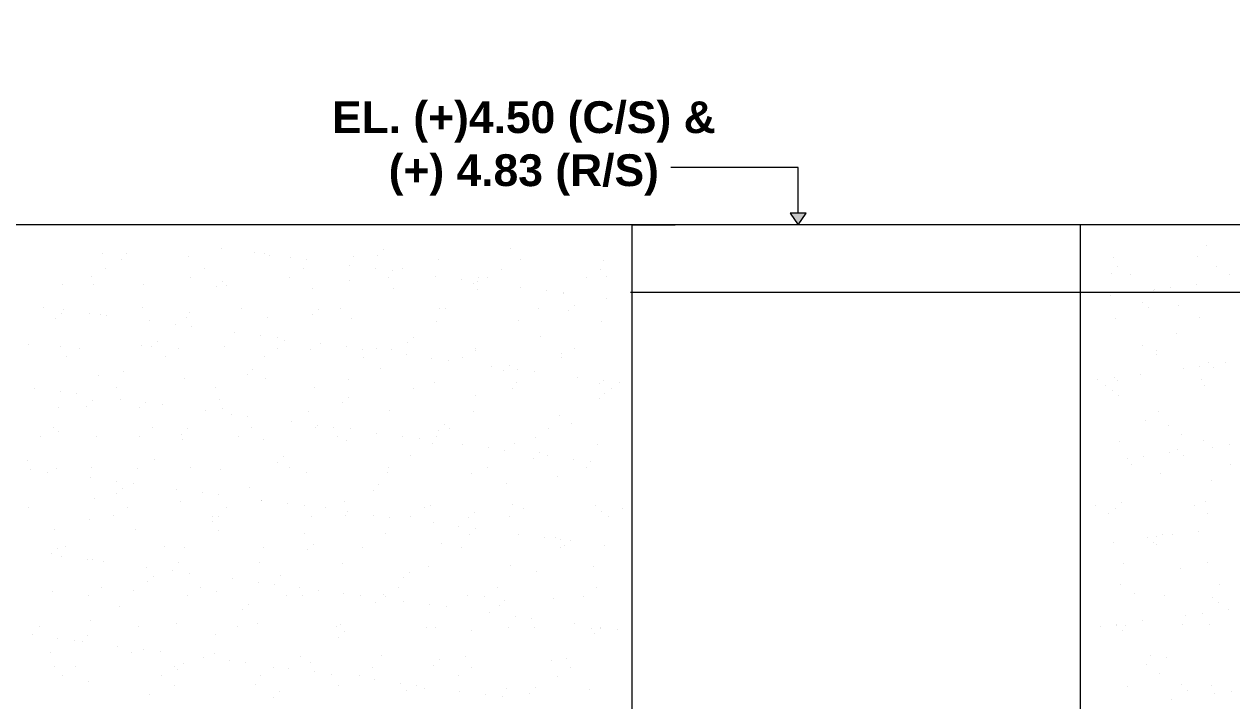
# Model space of a CAD drawing. Header units: inches. Extents: x -1277702 to 350617, y -622745 to 1282697.
# Drawn here: x -512641 to -505044, y 914763 to 919020 of the extents above; entities that cross this region are included whole.
import ezdxf

# ---------------------------------------------------------------- set-up
doc = ezdxf.new("R2010")
doc.units = ezdxf.units.IN
doc.header["$LTSCALE"] = 600
doc.header["$MEASUREMENT"] = 0
for name, color, linetype, lineweight in [('DIM', 140, 'Continuous', 15), ('HATCH', 252, 'Continuous', 5), ('LINE', 7, 'Continuous', 20)]:
    doc.layers.add(name, color=color, linetype=linetype, lineweight=lineweight)
doc.layers.add('TXT', color=2, linetype='Continuous')
doc.styles.add('arial', font='swisscl.ttf')
doc.dimstyles.new('dim_70', dxfattribs={"dimtxt": 140, "dimasz": 140, "dimexe": 70, "dimexo": 40, "dimgap": 50, "dimtad": 1, "dimdec": 0, "dimzin": 0, "dimdsep": 46, "dimtxsty": 'arial', "dimcen": 0.09, "dimclrd": 5, "dimclre": 5, "dimclrt": 7, "dimadec": 0, "dimazin": 0, "dimtfac": 1, "dimtdec": 0, "dimtmove": 0, "dimatfit": 3, "dimfxl": 1, "dimtolj": 1, "dimtzin": 0, "dimarcsym": 0})

# ---------------------------------------------------------------- blocks, each defined once
blk = doc.blocks.new('DOT')
at = {"layer": 'DIM'}
for p, q in [((0, 62.633), (0, -75.16)), ((-75.247, 0), (71.067, 0))]:
    blk.add_line(p, q, dxfattribs=at)
at = {"layer": 'DIM', "const_width": 24.75}
blk.add_lwpolyline([(-12.625, 0, 1), (12.625, 0, 1)], format="xyb", close=True, dxfattribs=at)

msp = doc.modelspace()

# ---------------------------------------------------------------- hatches: boundary and pattern name
at = {"layer": 'DIM', "ltscale": 500}
h = msp.add_hatch(color=15, dxfattribs=at)
h.dxf.hatch_style = 1
h.paths.add_polyline_path([(-507771.84705, 917830.37473), (-507821.55563, 917830.37473), (-507771.84705, 917756.47093)])
h.paths.add_polyline_path([(-507722.13847, 917830.37473), (-507771.84705, 917830.37473), (-507771.84705, 917756.47093)])

# ---------------------------------------------------------------- linework, layer by layer
at = {"color": 7, "lineweight": 15}
msp.add_line((-508816.36312, 910831.93939), (-508816.36312, 917756.47093), dxfattribs=at)
for points in [[(-508816.36312, 917256.47093), (-508816.36312, 917756.47093), (-508545.75501, 917756.47093)], [(-505995.65827, 917256.47093), (-505995.65827, 917756.47093), (-508545.75501, 917756.47093)], [(-508816.36312, 911656.47384), (-508816.36312, 917256.47093)], [(-505995.65827, 911656.47384), (-505995.65827, 917256.47093)]]:
    msp.add_lwpolyline(points, dxfattribs=at)
at = {"layer": 'DIM', "ltscale": 500}
msp.add_lwpolyline([(-507771.84705, 917830.37473), (-507771.84705, 918117.37661), (-508573.94873, 918117.37661)], dxfattribs=at)
msp.add_lwpolyline([(-507771.84705, 917756.47093), (-507722.13847, 917830.37473), (-507821.55563, 917830.37473)], close=True, dxfattribs=at)
at = {"layer": 'HATCH', "color": 8, "ltscale": 50}
msp.add_line((-508816.36312, 910981.93648), (-508816.36312, 917756.47093), dxfattribs=at)
at = {"layer": 'HATCH', "color": 5, "ltscale": 50}
for p, q in [((-507313.16469, 917756.47093), (-507626.15112, 917756.47093)), ((-507403.40363, 917756.47093), (-507452.4601, 917756.47093)), ((-507094.85175, 917756.47093), (-507321.16469, 917756.47093))]:
    msp.add_line(p, q, dxfattribs=at)
at = {"layer": 'HATCH', "color": 3, "ltscale": 50}
msp.add_lwpolyline([(-493099.94873, 917756.47093), (-521932.4601, 917756.47093)], dxfattribs=at)
at = {"layer": 'LINE', "color": 4, "ltscale": 50}
for p, q in [((-511402.84496, 917610.92724), (-511402.84496, 917610.92724)), ((-510382.03145, 917600.47826), (-510382.03145, 917600.47826)), ((-509581.74125, 917607.3525), (-509581.74125, 917607.3525)), ((-505201.62295, 917626.37433), (-505201.62295, 917626.37433)), ((-512147.95044, 917579.17859), (-512147.95044, 917579.17859)), ((-512031.27216, 917542.14082), (-512031.27216, 917542.14082)), ((-511994.40829, 917575.92033), (-511994.40829, 917575.92033)), ((-511607.77179, 917559.71699), (-511607.77179, 917559.71699)), ((-511194.11809, 917582.79457), (-511194.11809, 917582.79457)), ((-511131.18907, 917575.16306), (-511131.18907, 917575.16306)), ((-511096.15387, 917562.17081), (-511096.15387, 917562.17081)), ((-510968.59211, 917553.75677), (-510968.59211, 917553.75677)), ((-510864.4904, 917540.05152), (-510864.4904, 917540.05152)), ((-510572.63565, 917555.4932), (-510572.63565, 917555.4932)), ((-510418.89531, 917566.69875), (-510418.89531, 917566.69875)), ((-510032.45701, 917536.0316), (-510032.45701, 917536.0316)), ((-509520.83908, 917538.48542), (-509520.83908, 917538.48542)), ((-508997.32086, 917531.80781), (-508997.32086, 917531.80781)), ((-505786.04334, 917550.82964), (-505786.04334, 917550.82964)), ((-505262.52512, 917557.50725), (-505262.52512, 917557.50725)), ((-512131.43216, 917482.95507), (-512131.43216, 917482.95507)), ((-511508.60379, 917481.82326), (-511508.60379, 917481.82326)), ((-510885.77542, 917480.69145), (-510885.77542, 917480.69145)), ((-510592.83451, 917504.28734), (-510592.83451, 917504.28734)), ((-510430.23755, 917482.88105), (-510430.23755, 917482.88105)), ((-510326.13584, 917469.1758), (-510326.13584, 917469.1758)), ((-510262.94704, 917479.55964), (-510262.94704, 917479.55964)), ((-509640.11867, 917478.42783), (-509640.11867, 917478.42783)), ((-509017.2903, 917477.29602), (-509017.2903, 917477.29602)), ((-505802.84827, 917450.83921), (-505802.84827, 917450.83921)), ((-505766.0739, 917496.31785), (-505766.0739, 917496.31785)), ((-505681.73476, 917442.58788), (-505681.73476, 917442.58788)), ((-505143.24553, 917497.44966), (-505143.24553, 917497.44966)), ((-505058.90638, 917443.7197), (-505058.90638, 917443.7197)), ((-512401.72852, 917378.87731), (-512401.72852, 917378.87731)), ((-512215.77131, 917429.22511), (-512215.77131, 917429.22511)), ((-512205.26961, 917382.70153), (-512205.26961, 917382.70153)), ((-511890.1106, 917381.33112), (-511890.1106, 917381.33112)), ((-511592.94293, 917428.0933), (-511592.94293, 917428.0933)), ((-511430.04683, 917366.60571), (-511430.04683, 917366.60571)), ((-511393.18297, 917400.38522), (-511393.18297, 917400.38522)), ((-511366.59238, 917374.65352), (-511366.59238, 917374.65352)), ((-510970.11456, 917426.96149), (-510970.11456, 917426.96149)), ((-510592.89277, 917407.25946), (-510592.89277, 917407.25946)), ((-510347.28619, 917425.82968), (-510347.28619, 917425.82968)), ((-510054.47995, 917433.41162), (-510054.47995, 917433.41162)), ((-509891.88299, 917412.00532), (-509891.88299, 917412.00532)), ((-509817.66999, 917391.16364), (-509817.66999, 917391.16364)), ((-509787.78128, 917398.30007), (-509787.78128, 917398.30007)), ((-509780.80613, 917424.94315), (-509780.80613, 917424.94315)), ((-509724.45782, 917424.69787), (-509724.45782, 917424.69787)), ((-509101.62944, 917423.56606), (-509101.62944, 917423.56606)), ((-508980.51592, 917431.81739), (-508980.51592, 917431.81739)), ((-505267.23881, 917381.55772), (-505267.23881, 917381.55772)), ((-510826.41374, 917355.19192), (-510826.41374, 917355.19192)), ((-510314.79581, 917357.64574), (-510314.79581, 917357.64574)), ((-509791.27759, 917350.96813), (-509791.27759, 917350.96813)), ((-509516.12539, 917362.5359), (-509516.12539, 917362.5359)), ((-509353.52843, 917341.1296), (-509353.52843, 917341.1296)), ((-509251.09895, 917331.50653), (-509251.09895, 917331.50653)), ((-509249.42672, 917327.42435), (-509249.42672, 917327.42435)), ((-508977.77083, 917291.66017), (-508977.77083, 917291.66017)), ((-505805.59337, 917310.682), (-505805.59337, 917310.682)), ((-505533.93748, 917346.44618), (-505533.93748, 917346.44618)), ((-505532.26525, 917350.52836), (-505532.26525, 917350.52836)), ((-505429.83577, 917360.15143), (-505429.83577, 917360.15143)), ((-512519.39223, 917235.79725), (-512519.39223, 917235.79725)), ((-512392.2974, 917223.36102), (-512392.2974, 917223.36102)), ((-511896.56385, 917234.66544), (-511896.56385, 917234.66544)), ((-511273.73548, 917233.53363), (-511273.73548, 917233.53363)), ((-510791.95765, 917224.8501), (-510791.95765, 917224.8501)), ((-510650.90711, 917232.40182), (-510650.90711, 917232.40182)), ((-510028.07874, 917231.27001), (-510028.07874, 917231.27001)), ((-509991.66744, 917231.72435), (-509991.66744, 917231.72435)), ((-509405.25036, 917230.1382), (-509405.25036, 917230.1382)), ((-509216.44467, 917215.62852), (-509216.44467, 917215.62852)), ((-509179.58081, 917249.40803), (-509179.58081, 917249.40803)), ((-505603.78339, 917268.42986), (-505603.78339, 917268.42986)), ((-505566.91953, 917234.65035), (-505566.91953, 917234.65035)), ((-505378.11384, 917249.16003), (-505378.11384, 917249.16003)), ((-512441.19835, 917166.51266), (-512441.19835, 917166.51266)), ((-512404.33449, 917200.29217), (-512404.33449, 917200.29217)), ((-512229.70045, 917201.95472), (-512229.70045, 917201.95472)), ((-512160.54911, 917193.81384), (-512160.54911, 917193.81384)), ((-512125.59874, 917188.24947), (-512125.59874, 917188.24947)), ((-511853.94285, 917152.4853), (-511853.94285, 917152.4853)), ((-511620.37047, 917174.35224), (-511620.37047, 917174.35224)), ((-511604.04429, 917207.16642), (-511604.04429, 917207.16642)), ((-511108.75254, 917176.80605), (-511108.75254, 917176.80605)), ((-510828.82151, 917191.07059), (-510828.82151, 917191.07059)), ((-510585.23432, 917170.12845), (-510585.23432, 917170.12845)), ((-510045.05568, 917150.66685), (-510045.05568, 917150.66685)), ((-509533.43776, 917153.12067), (-509533.43776, 917153.12067)), ((-509009.91953, 917146.44306), (-509009.91953, 917146.44306)), ((-505773.44467, 917165.46489), (-505773.44467, 917165.46489)), ((-505249.92644, 917172.14249), (-505249.92644, 917172.14249)), ((-511691.34589, 917131.079), (-511691.34589, 917131.079)), ((-511587.24418, 917117.37375), (-511587.24418, 917117.37375)), ((-511315.58829, 917081.60957), (-511315.58829, 917081.60957)), ((-505392.92208, 917075.21106), (-505392.92208, 917075.21106)), ((-512615.19581, 917007.07337), (-512615.19581, 917007.07337)), ((-512414.3272, 916993.51256), (-512414.3272, 916993.51256)), ((-511902.70927, 916995.96637), (-511902.70927, 916995.96637)), ((-511839.97303, 916990.97755), (-511839.97303, 916990.97755)), ((-511803.10917, 917024.75706), (-511803.10917, 917024.75706)), ((-511379.19105, 916989.28876), (-511379.19105, 916989.28876)), ((-511152.99133, 917060.20328), (-511152.99133, 917060.20328)), ((-511048.88962, 917046.49803), (-511048.88962, 917046.49803)), ((-511002.81897, 917031.6313), (-511002.81897, 917031.6313)), ((-510777.23373, 917010.73385), (-510777.23373, 917010.73385)), ((-510614.63677, 916989.32756), (-510614.63677, 916989.32756)), ((-510227.59619, 917015.53548), (-510227.59619, 917015.53548)), ((-510190.73233, 917049.31499), (-510190.73233, 917049.31499)), ((-509390.44212, 917056.18923), (-509390.44212, 917056.18923)), ((-505604.54823, 916995.4974), (-505604.54823, 916995.4974)), ((-512377.29698, 916928.40467), (-512377.29698, 916928.40467)), ((-512292.95783, 916982.13463), (-512292.95783, 916982.13463)), ((-511754.46861, 916927.27286), (-511754.46861, 916927.27286)), ((-511670.12946, 916981.00282), (-511670.12946, 916981.00282)), ((-511131.64023, 916926.14104), (-511131.64023, 916926.14104)), ((-511047.30109, 916979.87101), (-511047.30109, 916979.87101)), ((-510839.01241, 916969.82717), (-510839.01241, 916969.82717)), ((-510510.53506, 916975.6223), (-510510.53506, 916975.6223)), ((-510508.81186, 916925.00923), (-510508.81186, 916925.00923)), ((-510424.47272, 916978.73919), (-510424.47272, 916978.73919)), ((-510327.39449, 916972.28098), (-510327.39449, 916972.28098)), ((-510238.87917, 916939.85813), (-510238.87917, 916939.85813)), ((-510076.28221, 916918.45183), (-510076.28221, 916918.45183)), ((-509885.98349, 916923.87742), (-509885.98349, 916923.87742)), ((-509803.87626, 916965.60338), (-509803.87626, 916965.60338)), ((-509801.64434, 916977.60738), (-509801.64434, 916977.60738)), ((-509263.69762, 916946.14178), (-509263.69762, 916946.14178)), ((-509263.15512, 916922.74561), (-509263.15512, 916922.74561)), ((-509178.81597, 916976.47557), (-509178.81597, 916976.47557)), ((-505520.20908, 916941.76744), (-505520.20908, 916941.76744)), ((-505519.66658, 916965.16361), (-505519.66658, 916965.16361)), ((-511201.88385, 916849.22195), (-511201.88385, 916849.22195)), ((-510401.59364, 916856.09619), (-510401.59364, 916856.09619)), ((-509972.1805, 916904.74658), (-509972.1805, 916904.74658)), ((-509700.52461, 916868.98241), (-509700.52461, 916868.98241)), ((-509626.37087, 916840.00037), (-509626.37087, 916840.00037)), ((-509589.507, 916873.77988), (-509589.507, 916873.77988)), ((-509537.92765, 916847.57611), (-509537.92765, 916847.57611)), ((-509433.82594, 916833.87086), (-509433.82594, 916833.87086)), ((-505349.53826, 916852.89269), (-505349.53826, 916852.89269)), ((-505245.43655, 916866.59794), (-505245.43655, 916866.59794)), ((-505193.85719, 916892.8017), (-505193.85719, 916892.8017)), ((-505156.99333, 916859.02219), (-505156.99333, 916859.02219)), ((-505082.83959, 916888.00423), (-505082.83959, 916888.00423)), ((-512173.14778, 916808.44908), (-512173.14778, 916808.44908)), ((-512013.97049, 916831.53826), (-512013.97049, 916831.53826)), ((-511632.96914, 916788.98749), (-511632.96914, 916788.98749)), ((-511238.74771, 916815.44244), (-511238.74771, 916815.44244)), ((-511121.35122, 916791.4413), (-511121.35122, 916791.4413)), ((-510597.83299, 916784.76369), (-510597.83299, 916784.76369)), ((-510057.65435, 916765.3021), (-510057.65435, 916765.3021)), ((-509546.03643, 916767.75591), (-509546.03643, 916767.75591)), ((-509162.17005, 916798.10668), (-509162.17005, 916798.10668)), ((-509022.5182, 916761.07831), (-509022.5182, 916761.07831)), ((-508999.57309, 916776.70039), (-508999.57309, 916776.70039)), ((-508895.47138, 916762.99514), (-508895.47138, 916762.99514)), ((-505887.89282, 916782.01696), (-505887.89282, 916782.01696)), ((-505783.79111, 916795.72221), (-505783.79111, 916795.72221)), ((-505760.846, 916780.10013), (-505760.846, 916780.10013)), ((-505621.19415, 916817.12851), (-505621.19415, 916817.12851)), ((-505237.32777, 916786.77774), (-505237.32777, 916786.77774)), ((-512576.69662, 916729.80753), (-512576.69662, 916729.80753)), ((-512414.09967, 916708.40123), (-512414.09967, 916708.40123)), ((-512309.99796, 916694.69598), (-512309.99796, 916694.69598)), ((-512058.08953, 916733.845), (-512058.08953, 916733.845)), ((-511435.26115, 916732.71319), (-511435.26115, 916732.71319)), ((-510812.43278, 916731.58137), (-510812.43278, 916731.58137)), ((-510189.60441, 916730.44956), (-510189.60441, 916730.44956)), ((-509566.77604, 916729.31775), (-509566.77604, 916729.31775)), ((-508988.28168, 916698.24476), (-508988.28168, 916698.24476)), ((-508943.94766, 916728.18594), (-508943.94766, 916728.18594)), ((-505839.41654, 916747.20777), (-505839.41654, 916747.20777)), ((-505795.08252, 916717.26659), (-505795.08252, 916717.26659)), ((-505758.21865, 916683.48708), (-505758.21865, 916683.48708)), ((-505216.58816, 916748.33958), (-505216.58816, 916748.33958)), ((-512426.92587, 916608.1478), (-512426.92587, 916608.1478)), ((-512249.89923, 916615.34939), (-512249.89923, 916615.34939)), ((-512213.03537, 916649.12891), (-512213.03537, 916649.12891)), ((-512038.34206, 916658.9318), (-512038.34206, 916658.9318)), ((-511915.30795, 916610.60162), (-511915.30795, 916610.60162)), ((-511875.74511, 916637.52551), (-511875.74511, 916637.52551)), ((-511771.6434, 916623.82026), (-511771.6434, 916623.82026)), ((-511412.74516, 916656.00315), (-511412.74516, 916656.00315)), ((-510637.52239, 916639.90732), (-510637.52239, 916639.90732)), ((-510600.65853, 916673.68683), (-510600.65853, 916673.68683)), ((-509800.36832, 916680.56108), (-509800.36832, 916680.56108)), ((-509025.14555, 916664.46525), (-509025.14555, 916664.46525)), ((-511499.9875, 916588.05608), (-511499.9875, 916588.05608)), ((-511391.78972, 916603.92401), (-511391.78972, 916603.92401)), ((-511337.39055, 916566.64979), (-511337.39055, 916566.64979)), ((-511233.28884, 916552.94454), (-511233.28884, 916552.94454)), ((-510851.61108, 916584.46241), (-510851.61108, 916584.46241)), ((-510339.99316, 916586.91623), (-510339.99316, 916586.91623)), ((-509816.47493, 916580.23862), (-509816.47493, 916580.23862)), ((-509276.29629, 916560.77703), (-509276.29629, 916560.77703)), ((-505507.06791, 916579.79885), (-505507.06791, 916579.79885)), ((-512454.48351, 916481.31418), (-512454.48351, 916481.31418)), ((-512423.89668, 916455.91011), (-512423.89668, 916455.91011)), ((-511831.65513, 916480.18237), (-511831.65513, 916480.18237)), ((-511611.81005, 916473.59379), (-511611.81005, 916473.59379)), ((-511208.82676, 916479.05056), (-511208.82676, 916479.05056)), ((-510961.63294, 916517.18036), (-510961.63294, 916517.18036)), ((-510811.51984, 916480.46804), (-510811.51984, 916480.46804)), ((-510799.03599, 916495.77406), (-510799.03599, 916495.77406)), ((-510694.93428, 916482.06881), (-510694.93428, 916482.06881)), ((-510585.99839, 916477.91875), (-510585.99839, 916477.91875)), ((-510036.29707, 916464.37221), (-510036.29707, 916464.37221)), ((-509999.4332, 916498.15172), (-509999.4332, 916498.15172)), ((-509963.17002, 916476.78694), (-509963.17002, 916476.78694)), ((-509340.34164, 916475.65513), (-509340.34164, 916475.65513)), ((-509199.143, 916505.02596), (-509199.143, 916505.02596)), ((-505584.2212, 916524.04779), (-505584.2212, 916524.04779)), ((-505443.02256, 916494.67695), (-505443.02256, 916494.67695)), ((-512538.82265, 916427.58422), (-512538.82265, 916427.58422)), ((-512185.74645, 916423.08433), (-512185.74645, 916423.08433)), ((-511915.99428, 916426.45241), (-511915.99428, 916426.45241)), ((-511648.67391, 916439.81428), (-511648.67391, 916439.81428)), ((-511645.56781, 916403.62273), (-511645.56781, 916403.62273)), ((-511293.16591, 916425.3206), (-511293.16591, 916425.3206)), ((-511133.94989, 916406.07655), (-511133.94989, 916406.07655)), ((-510670.33753, 916424.18879), (-510670.33753, 916424.18879)), ((-510610.43166, 916399.39894), (-510610.43166, 916399.39894)), ((-510423.27838, 916446.30464), (-510423.27838, 916446.30464)), ((-510260.68143, 916424.89834), (-510260.68143, 916424.89834)), ((-510156.57972, 916411.19309), (-510156.57972, 916411.19309)), ((-510070.25302, 916379.93734), (-510070.25302, 916379.93734)), ((-510047.50916, 916423.05698), (-510047.50916, 916423.05698)), ((-509558.6351, 916382.39116), (-509558.6351, 916382.39116)), ((-509424.68079, 916421.92517), (-509424.68079, 916421.92517)), ((-505748.24732, 916394.73538), (-505748.24732, 916394.73538)), ((-505358.68341, 916440.94699), (-505358.68341, 916440.94699)), ((-505224.7291, 916401.41298), (-505224.7291, 916401.41298)), ((-510210.29452, 916304.93292), (-510210.29452, 916304.93292)), ((-509884.92382, 916375.42892), (-509884.92382, 916375.42892)), ((-509722.32687, 916354.02262), (-509722.32687, 916354.02262)), ((-509618.22516, 916340.31737), (-509618.22516, 916340.31737)), ((-509398.20788, 916322.61661), (-509398.20788, 916322.61661)), ((-509346.56927, 916304.55319), (-509346.56927, 916304.55319)), ((-509035.11688, 916375.71355), (-509035.11688, 916375.71355)), ((-505599.39189, 916302.16872), (-505599.39189, 916302.16872)), ((-505436.79493, 916323.57502), (-505436.79493, 916323.57502)), ((-505385.15632, 916341.63843), (-505385.15632, 916341.63843)), ((-505348.29245, 916307.85892), (-505348.29245, 916307.85892)), ((-505165.13904, 916359.3392), (-505165.13904, 916359.3392)), ((-505061.03733, 916373.04445), (-505061.03733, 916373.04445)), ((-512622.96157, 916273.50075), (-512622.96157, 916273.50075)), ((-512219.6152, 916233.02455), (-512219.6152, 916233.02455)), ((-511927.90662, 916225.23686), (-511927.90662, 916225.23686)), ((-511822.67136, 916280.37499), (-511822.67136, 916280.37499)), ((-511596.78683, 916231.89274), (-511596.78683, 916231.89274)), ((-511047.44859, 916264.27917), (-511047.44859, 916264.27917)), ((-511010.58472, 916298.05868), (-511010.58472, 916298.05868)), ((-510973.95845, 916230.76093), (-510973.95845, 916230.76093)), ((-510351.13008, 916229.62912), (-510351.13008, 916229.62912)), ((-509728.30171, 916228.49731), (-509728.30171, 916228.49731)), ((-509435.07175, 916288.8371), (-509435.07175, 916288.8371)), ((-509183.97231, 916283.1469), (-509183.97231, 916283.1469)), ((-509105.47334, 916227.3655), (-509105.47334, 916227.3655)), ((-509079.8706, 916269.44165), (-509079.8706, 916269.44165)), ((-505703.4936, 916288.46347), (-505703.4936, 916288.46347)), ((-505677.89086, 916246.38732), (-505677.89086, 916246.38732)), ((-505055.06249, 916247.51913), (-505055.06249, 916247.51913)), ((-512598.49888, 916214.84774), (-512598.49888, 916214.84774)), ((-512494.39717, 916201.14249), (-512494.39717, 916201.14249)), ((-512439.52454, 916222.78305), (-512439.52454, 916222.78305)), ((-512222.74128, 916165.37831), (-512222.74128, 916165.37831)), ((-511404.38839, 916218.55926), (-511404.38839, 916218.55926)), ((-510864.20975, 916199.09766), (-510864.20975, 916199.09766)), ((-510352.59183, 916201.55148), (-510352.59183, 916201.55148)), ((-509829.07361, 916194.87387), (-509829.07361, 916194.87387)), ((-509288.89496, 916175.41227), (-509288.89496, 916175.41227)), ((-505494.46924, 916194.4341), (-505494.46924, 916194.4341)), ((-512060.14433, 916143.97202), (-512060.14433, 916143.97202)), ((-512021.73624, 916097.96564), (-512021.73624, 916097.96564)), ((-511956.04261, 916130.26677), (-511956.04261, 916130.26677)), ((-511684.38672, 916094.50259), (-511684.38672, 916094.50259)), ((-511521.78977, 916073.0963), (-511521.78977, 916073.0963)), ((-511221.44604, 916104.83988), (-511221.44604, 916104.83988)), ((-510446.22327, 916088.74406), (-510446.22327, 916088.74406)), ((-510409.3594, 916122.52357), (-510409.3594, 916122.52357)), ((-509609.0692, 916129.39781), (-509609.0692, 916129.39781)), ((-505174.295, 916148.41963), (-505174.295, 916148.41963)), ((-512198.34512, 916037.71957), (-512198.34512, 916037.71957)), ((-512058.60011, 916064.18613), (-512058.60011, 916064.18613)), ((-511658.16648, 916018.25798), (-511658.16648, 916018.25798)), ((-511417.68805, 916059.39105), (-511417.68805, 916059.39105)), ((-511146.54856, 916020.71179), (-511146.54856, 916020.71179)), ((-511146.03216, 916023.62687), (-511146.03216, 916023.62687)), ((-510983.43521, 916002.22057), (-510983.43521, 916002.22057)), ((-510623.03034, 916014.03419), (-510623.03034, 916014.03419)), ((-509571.23377, 915997.0264), (-509571.23377, 915997.0264)), ((-505735.64865, 916009.37062), (-505735.64865, 916009.37062)), ((-505212.13043, 916016.04823), (-505212.13043, 916016.04823)), ((-512616.00918, 915980.49373), (-512616.00918, 915980.49373)), ((-512077.51995, 915925.63196), (-512077.51995, 915925.63196)), ((-511993.18081, 915979.36192), (-511993.18081, 915979.36192)), ((-511454.69158, 915924.50015), (-511454.69158, 915924.50015)), ((-511420.51092, 915922.43052), (-511420.51092, 915922.43052)), ((-511370.35243, 915978.23011), (-511370.35243, 915978.23011)), ((-510879.3335, 915988.51532), (-510879.3335, 915988.51532)), ((-510831.8632, 915923.36834), (-510831.8632, 915923.36834)), ((-510747.52406, 915977.0983), (-510747.52406, 915977.0983)), ((-510620.22072, 915929.30477), (-510620.22072, 915929.30477)), ((-510607.6776, 915952.75115), (-510607.6776, 915952.75115)), ((-510445.08065, 915931.34485), (-510445.08065, 915931.34485)), ((-510209.03483, 915922.23653), (-510209.03483, 915922.23653)), ((-510124.69569, 915975.96649), (-510124.69569, 915975.96649)), ((-510082.85169, 915994.57259), (-510082.85169, 915994.57259)), ((-509808.13408, 915946.98845), (-509808.13408, 915946.98845)), ((-509586.20646, 915921.10472), (-509586.20646, 915921.10472)), ((-509501.86732, 915974.83468), (-509501.86732, 915974.83468)), ((-509047.71555, 915990.3488), (-509047.71555, 915990.3488)), ((-509007.84388, 915953.8627), (-509007.84388, 915953.8627)), ((-508879.03894, 915973.70287), (-508879.03894, 915973.70287)), ((-505904.32526, 915992.7247), (-505904.32526, 915992.7247)), ((-505819.98611, 915938.99473), (-505819.98611, 915938.99473)), ((-505775.52032, 915972.88452), (-505775.52032, 915972.88452)), ((-505281.49688, 915993.85651), (-505281.49688, 915993.85651)), ((-505197.15774, 915940.12655), (-505197.15774, 915940.12655)), ((-512232.59756, 915904.74684), (-512232.59756, 915904.74684)), ((-511457.37479, 915888.65101), (-511457.37479, 915888.65101)), ((-510340.97894, 915917.6396), (-510340.97894, 915917.6396)), ((-510069.32304, 915881.87542), (-510069.32304, 915881.87542)), ((-509906.72609, 915860.46913), (-509906.72609, 915860.46913)), ((-509844.99795, 915913.20894), (-509844.99795, 915913.20894)), ((-509802.62438, 915846.76388), (-509802.62438, 915846.76388)), ((-508963.37809, 915919.97291), (-508963.37809, 915919.97291)), ((-512452.12321, 915837.41829), (-512452.12321, 915837.41829)), ((-511940.50529, 915839.87211), (-511940.50529, 915839.87211)), ((-511416.98707, 915833.1945), (-511416.98707, 915833.1945)), ((-510876.80842, 915813.73291), (-510876.80842, 915813.73291)), ((-510365.1905, 915816.18672), (-510365.1905, 915816.18672)), ((-509841.67228, 915809.50912), (-509841.67228, 915809.50912)), ((-509530.96848, 915810.9997), (-509530.96848, 915810.9997)), ((-509368.37153, 915789.59341), (-509368.37153, 915789.59341)), ((-509301.49363, 915790.04752), (-509301.49363, 915790.04752)), ((-509264.26982, 915775.88816), (-509264.26982, 915775.88816)), ((-509206.90876, 915771.45334), (-509206.90876, 915771.45334)), ((-505576.45544, 915790.47517), (-505576.45544, 915790.47517)), ((-505519.09438, 915794.90998), (-505519.09438, 915794.90998)), ((-505481.87056, 915809.06934), (-505481.87056, 915809.06934)), ((-505414.99267, 915808.61523), (-505414.99267, 915808.61523)), ((-505252.39572, 915830.02153), (-505252.39572, 915830.02153)), ((-512431.66244, 915722.33748), (-512431.66244, 915722.33748)), ((-512381.14087, 915732.2041), (-512381.14087, 915732.2041)), ((-511758.3125, 915731.07229), (-511758.3125, 915731.07229)), ((-511631.37224, 915729.21172), (-511631.37224, 915729.21172)), ((-511135.48413, 915729.94048), (-511135.48413, 915729.94048)), ((-510856.14947, 915713.1159), (-510856.14947, 915713.1159)), ((-510819.2856, 915746.89541), (-510819.2856, 915746.89541)), ((-510512.65575, 915728.80867), (-510512.65575, 915728.80867)), ((-510018.9954, 915753.76965), (-510018.9954, 915753.76965)), ((-509889.82738, 915727.67686), (-509889.82738, 915727.67686)), ((-509266.99901, 915726.54505), (-509266.99901, 915726.54505)), ((-509243.77263, 915737.67383), (-509243.77263, 915737.67383)), ((-508992.61392, 915740.12398), (-508992.61392, 915740.12398)), ((-505790.75028, 915759.14581), (-505790.75028, 915759.14581)), ((-505539.59157, 915756.69566), (-505539.59157, 915756.69566)), ((-505516.36519, 915745.56688), (-505516.36519, 915745.56688)), ((-512468.52631, 915688.55797), (-512468.52631, 915688.55797)), ((-512407.1405, 915671.82482), (-512407.1405, 915671.82482)), ((-512244.54354, 915650.41853), (-512244.54354, 915650.41853)), ((-512210.9438, 915652.35482), (-512210.9438, 915652.35482)), ((-512140.44183, 915636.71328), (-512140.44183, 915636.71328)), ((-511670.76515, 915632.89322), (-511670.76515, 915632.89322)), ((-511159.14723, 915635.34704), (-511159.14723, 915635.34704)), ((-510635.62901, 915628.66943), (-510635.62901, 915628.66943)), ((-505723.04998, 915624.00587), (-505723.04998, 915624.00587)), ((-505199.53176, 915630.68348), (-505199.53176, 915630.68348)), ((-511868.78594, 915600.9491), (-511868.78594, 915600.9491)), ((-511830.43712, 915546.80237), (-511830.43712, 915546.80237)), ((-511706.18898, 915579.54281), (-511706.18898, 915579.54281)), ((-511602.08727, 915565.83756), (-511602.08727, 915565.83756)), ((-511030.14692, 915553.67661), (-511030.14692, 915553.67661)), ((-510218.06028, 915571.3603), (-510218.06028, 915571.3603)), ((-510095.45036, 915609.20784), (-510095.45036, 915609.20784)), ((-509583.83244, 915611.66165), (-509583.83244, 915611.66165)), ((-509417.77008, 915578.23454), (-509417.77008, 915578.23454)), ((-509060.31422, 915604.98404), (-509060.31422, 915604.98404)), ((-505365.59412, 915597.25637), (-505365.59412, 915597.25637)), ((-512154.70648, 915478.54148), (-512154.70648, 915478.54148)), ((-511867.30099, 915513.02286), (-511867.30099, 915513.02286)), ((-511531.8781, 915477.40967), (-511531.8781, 915477.40967)), ((-511330.43138, 915530.07338), (-511330.43138, 915530.07338)), ((-511167.83442, 915508.66708), (-511167.83442, 915508.66708)), ((-511063.73271, 915494.96183), (-511063.73271, 915494.96183)), ((-510909.04973, 915476.27786), (-510909.04973, 915476.27786)), ((-510286.22136, 915475.14604), (-510286.22136, 915475.14604)), ((-510254.92415, 915537.58079), (-510254.92415, 915537.58079)), ((-509663.39299, 915474.01423), (-509663.39299, 915474.01423)), ((-509040.56462, 915472.88242), (-509040.56462, 915472.88242)), ((-505742.79958, 915491.90425), (-505742.79958, 915491.90425)), ((-505119.97121, 915493.03606), (-505119.97121, 915493.03606)), ((-512464.72188, 915452.05354), (-512464.72188, 915452.05354)), ((-512239.04562, 915424.81152), (-512239.04562, 915424.81152)), ((-511953.10396, 915454.50736), (-511953.10396, 915454.50736)), ((-511616.21725, 915423.67971), (-511616.21725, 915423.67971)), ((-511429.58574, 915447.82975), (-511429.58574, 915447.82975)), ((-510993.38888, 915422.54789), (-510993.38888, 915422.54789)), ((-510889.40709, 915428.36815), (-510889.40709, 915428.36815)), ((-510792.07682, 915459.19766), (-510792.07682, 915459.19766)), ((-510629.47986, 915437.79136), (-510629.47986, 915437.79136)), ((-510525.37815, 915424.08611), (-510525.37815, 915424.08611)), ((-510377.78917, 915430.82197), (-510377.78917, 915430.82197)), ((-510370.5605, 915421.41608), (-510370.5605, 915421.41608)), ((-509854.27095, 915424.14436), (-509854.27095, 915424.14436)), ((-509747.73213, 915420.28427), (-509747.73213, 915420.28427)), ((-509616.83496, 915395.82518), (-509616.83496, 915395.82518)), ((-509314.09231, 915404.68276), (-509314.09231, 915404.68276)), ((-509124.90376, 915419.15246), (-509124.90376, 915419.15246)), ((-505658.46044, 915438.17429), (-505658.46044, 915438.17429)), ((-505469.27189, 915423.70459), (-505469.27189, 915423.70459)), ((-505166.52924, 915414.84701), (-505166.52924, 915414.84701)), ((-512041.29844, 915353.58357), (-512041.29844, 915353.58357)), ((-511266.07567, 915337.48774), (-511266.07567, 915337.48774)), ((-511229.2118, 915371.26726), (-511229.2118, 915371.26726)), ((-510428.9216, 915378.1415), (-510428.9216, 915378.1415)), ((-510253.72226, 915388.32193), (-510253.72226, 915388.32193)), ((-510091.1253, 915366.91564), (-510091.1253, 915366.91564)), ((-509987.02359, 915353.21039), (-509987.02359, 915353.21039)), ((-509715.3677, 915317.44621), (-509715.3677, 915317.44621)), ((-509653.69883, 915362.04567), (-509653.69883, 915362.04567)), ((-505230.59345, 915315.06174), (-505230.59345, 915315.06174)), ((-505129.66537, 915381.0675), (-505129.66537, 915381.0675)), ((-505067.9965, 915336.46804), (-505067.9965, 915336.46804)), ((-512223.54247, 915266.99007), (-512223.54247, 915266.99007)), ((-511683.36382, 915247.52847), (-511683.36382, 915247.52847)), ((-511171.7459, 915249.98228), (-511171.7459, 915249.98228)), ((-510648.22768, 915243.30468), (-510648.22768, 915243.30468)), ((-509552.77075, 915296.03992), (-509552.77075, 915296.03992)), ((-509448.66903, 915282.33467), (-509448.66903, 915282.33467)), ((-509177.01314, 915246.57049), (-509177.01314, 915246.57049)), ((-505768.94801, 915244.18602), (-505768.94801, 915244.18602)), ((-505767.75456, 915239.3119), (-505767.75456, 915239.3119)), ((-505710.45131, 915238.64112), (-505710.45131, 915238.64112)), ((-505606.35106, 915265.59231), (-505606.35106, 915265.59231)), ((-505354.83952, 915244.74643), (-505354.83952, 915244.74643)), ((-505334.69516, 915301.35649), (-505334.69516, 915301.35649)), ((-505186.93309, 915245.31872), (-505186.93309, 915245.31872)), ((-512591.53972, 915178.27133), (-512591.53972, 915178.27133)), ((-512542.66654, 915231.38366), (-512542.66654, 915231.38366)), ((-512240.36332, 915171.17421), (-512240.36332, 915171.17421)), ((-511919.83817, 915230.25185), (-511919.83817, 915230.25185)), ((-511440.07312, 915178.04846), (-511440.07312, 915178.04846)), ((-511297.0098, 915229.12004), (-511297.0098, 915229.12004)), ((-510674.18143, 915227.98822), (-510674.18143, 915227.98822)), ((-510664.85035, 915161.95263), (-510664.85035, 915161.95263)), ((-510627.98648, 915195.73214), (-510627.98648, 915195.73214)), ((-510108.04904, 915223.84308), (-510108.04904, 915223.84308)), ((-510051.35305, 915226.85641), (-510051.35305, 915226.85641)), ((-509827.69628, 915202.60639), (-509827.69628, 915202.60639)), ((-509596.43111, 915226.2969), (-509596.43111, 915226.2969)), ((-509428.52468, 915225.7246), (-509428.52468, 915225.7246)), ((-509072.91289, 915219.61929), (-509072.91289, 915219.61929)), ((-509052.47351, 915186.51056), (-509052.47351, 915186.51056)), ((-509015.60964, 915220.29007), (-509015.60964, 915220.29007)), ((-509014.41619, 915225.16419), (-509014.41619, 915225.16419)), ((-508910.31447, 915211.45894), (-508910.31447, 915211.45894)), ((-505873.04972, 915230.48077), (-505873.04972, 915230.48077)), ((-505730.89069, 915205.53239), (-505730.89069, 915205.53239)), ((-512428.94276, 915156.86504), (-512428.94276, 915156.86504)), ((-512324.84105, 915143.15979), (-512324.84105, 915143.15979)), ((-512277.22719, 915137.3947), (-512277.22719, 915137.3947)), ((-512053.18516, 915107.39561), (-512053.18516, 915107.39561)), ((-511890.5882, 915085.98931), (-511890.5882, 915085.98931)), ((-512477.32055, 915066.68879), (-512477.32055, 915066.68879)), ((-511965.70263, 915069.1426), (-511965.70263, 915069.1426)), ((-511786.48649, 915072.28406), (-511786.48649, 915072.28406)), ((-511514.8306, 915036.51989), (-511514.8306, 915036.51989)), ((-511442.18441, 915062.465), (-511442.18441, 915062.465)), ((-511352.23364, 915015.11359), (-511352.23364, 915015.11359)), ((-510902.00577, 915043.0034), (-510902.00577, 915043.0034)), ((-510390.38784, 915045.45721), (-510390.38784, 915045.45721)), ((-510026.76116, 915020.19703), (-510026.76116, 915020.19703)), ((-509866.86962, 915038.77961), (-509866.86962, 915038.77961)), ((-509326.69098, 915019.31801), (-509326.69098, 915019.31801)), ((-509226.47096, 915027.07127), (-509226.47096, 915027.07127)), ((-505556.89324, 915046.0931), (-505556.89324, 915046.0931)), ((-505456.67322, 915038.33984), (-505456.67322, 915038.33984)), ((-512451.22464, 914977.95541), (-512451.22464, 914977.95541)), ((-512316.23215, 914977.72103), (-512316.23215, 914977.72103)), ((-511693.40378, 914976.58922), (-511693.40378, 914976.58922)), ((-511676.00187, 914961.85959), (-511676.00187, 914961.85959)), ((-511639.138, 914995.6391), (-511639.138, 914995.6391)), ((-511248.13193, 915001.40834), (-511248.13193, 915001.40834)), ((-511070.5754, 914975.45741), (-511070.5754, 914975.45741)), ((-510976.47604, 914965.64417), (-510976.47604, 914965.64417)), ((-510838.8478, 915002.51334), (-510838.8478, 915002.51334)), ((-510813.87908, 914944.23787), (-510813.87908, 914944.23787)), ((-510447.74703, 914974.3256), (-510447.74703, 914974.3256)), ((-510063.62503, 914986.41752), (-510063.62503, 914986.41752)), ((-509824.91866, 914973.19379), (-509824.91866, 914973.19379)), ((-509202.09029, 914972.06198), (-509202.09029, 914972.06198)), ((-505581.27391, 914991.0838), (-505581.27391, 914991.0838)), ((-505496.93477, 914937.35384), (-505496.93477, 914937.35384)), ((-512400.57129, 914923.99107), (-512400.57129, 914923.99107)), ((-512236.14114, 914881.62531), (-512236.14114, 914881.62531)), ((-511777.74292, 914922.85926), (-511777.74292, 914922.85926)), ((-511695.9625, 914862.16372), (-511695.9625, 914862.16372)), ((-511184.34457, 914864.61753), (-511184.34457, 914864.61753)), ((-511154.91455, 914921.72745), (-511154.91455, 914921.72745)), ((-510709.77737, 914930.53262), (-510709.77737, 914930.53262)), ((-510660.82635, 914857.93992), (-510660.82635, 914857.93992)), ((-510532.08618, 914920.59564), (-510532.08618, 914920.59564)), ((-510438.12148, 914894.76844), (-510438.12148, 914894.76844)), ((-510275.52452, 914873.36215), (-510275.52452, 914873.36215)), ((-510171.42281, 914859.6569), (-510171.42281, 914859.6569)), ((-509909.2578, 914919.46383), (-509909.2578, 914919.46383)), ((-509286.42943, 914918.33202), (-509286.42943, 914918.33202)), ((-505357.82836, 914863.68374), (-505357.82836, 914863.68374)), ((-505174.33441, 914859.95397), (-505174.33441, 914859.95397)), ((-511849.99932, 914802.4203), (-511849.99932, 914802.4203)), ((-511074.77655, 914786.32448), (-511074.77655, 914786.32448)), ((-511037.91268, 914820.10399), (-511037.91268, 914820.10399)), ((-510237.62248, 914826.97823), (-510237.62248, 914826.97823)), ((-510120.64771, 914838.47833), (-510120.64771, 914838.47833)), ((-509899.76692, 914823.89272), (-509899.76692, 914823.89272)), ((-509737.16996, 914802.48643), (-509737.16996, 914802.48643)), ((-509633.06825, 914788.78118), (-509633.06825, 914788.78118)), ((-509609.02979, 914840.93214), (-509609.02979, 914840.93214)), ((-509462.39971, 914810.88241), (-509462.39971, 914810.88241)), ((-509425.53584, 914844.66192), (-509425.53584, 914844.66192)), ((-509085.51156, 914834.25454), (-509085.51156, 914834.25454)), ((-505697.85264, 914853.27636), (-505697.85264, 914853.27636)), ((-505320.96449, 914829.90423), (-505320.96449, 914829.90423)), ((-505150.29595, 914807.803), (-505150.29595, 914807.803)), ((-505046.19424, 914821.50825), (-505046.19424, 914821.50825)), ((-505421.95184, 914772.03882), (-505421.95184, 914772.03882))]:
    msp.add_line(p, q, dxfattribs=at)

# ---------------------------------------------------------------- texts
at = {"layer": 'TXT', "color": 6, "insert": (-509498.32884, 918237.48811), "char_height": 200, "width": 2815.4475277, "attachment_point": 5, "style": 'arial'}
msp.add_mtext('{\\fArial|b1|i0|c0|p34;EL. (+)4.50 (C/S) & (+) 4.83 (R/S)}', dxfattribs=at)

# ---------------------------------------------------------------- leaders
at = {"layer": 'HATCH', "color": 3, "ltscale": 50}
msp.add_leader([(-497552.84376, 917332.12741), (-497552.84376, 918327.12741), (-497026.94873, 918327.12741)], dimstyle='dim_70', override={"dimasz": 150, "dimgap": 50, "dimtad": 0, "dimldrblk": 'Dot'}, dxfattribs=at)

doc.saveas('drawing.dxf')
